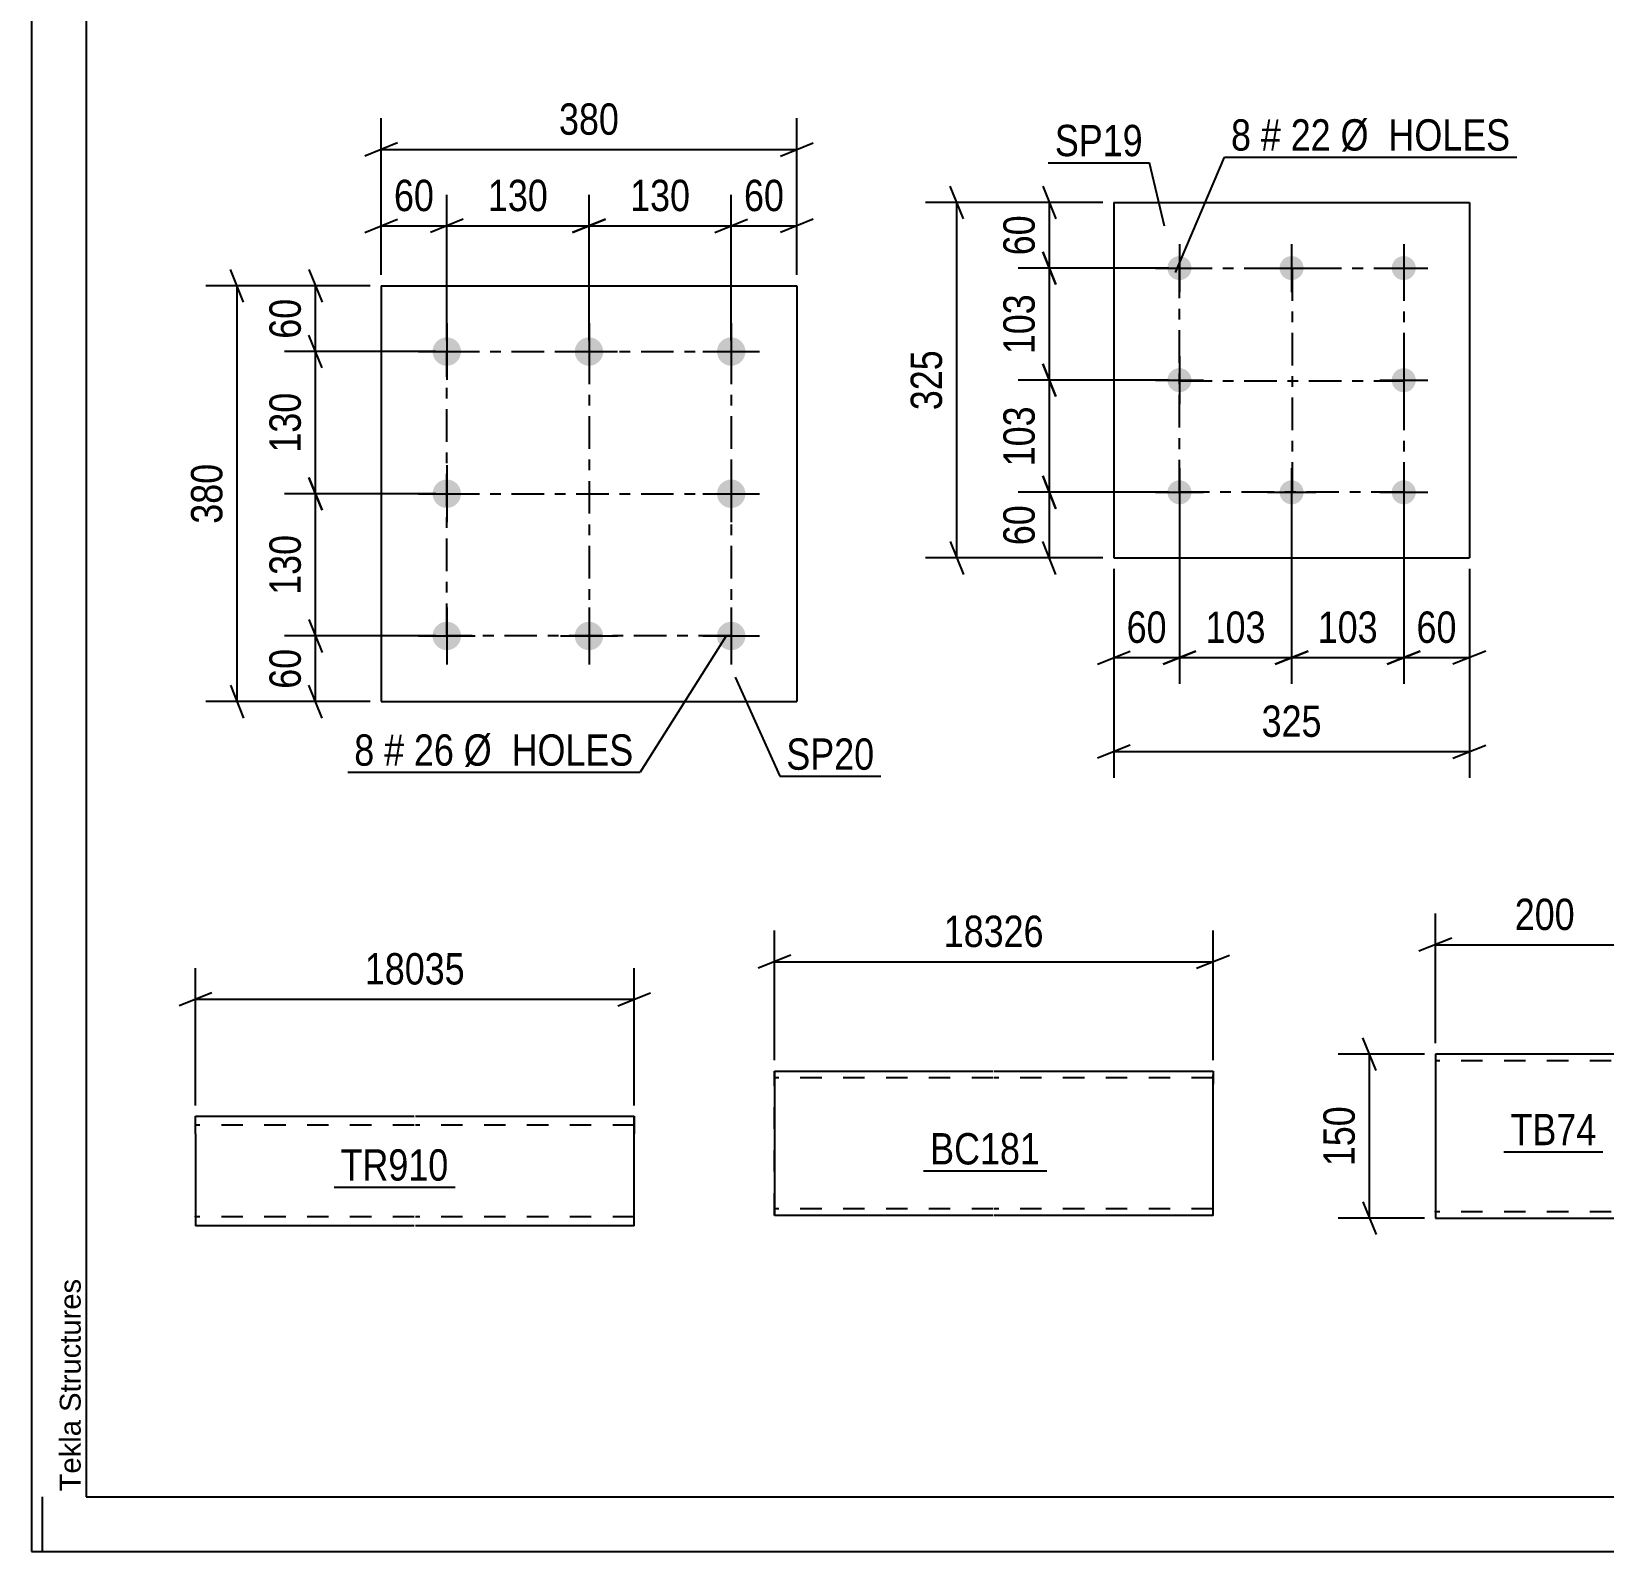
# Model space of a CAD drawing. Header units: millimetres. Extents: x 0 to 841, y 0 to 594.
# Drawn here: x 0 to 143.7, y 0 to 139 of the extents above; entities that cross this region are included whole.
import ezdxf

# ---------------------------------------------------------------- set-up
doc = ezdxf.new("R2010")
doc.units = ezdxf.units.MM
doc.linetypes.add('DXK_LINE_DOT2', pattern=[3.9198, 1.9599, -1.9599])
doc.linetypes.add('DXK_LINE_DOT3', pattern=[5.9187, 2.979, -0.9799, 0.9799, -0.9799])
doc.styles.add('Arial', font='ARIAL.TTF', dxfattribs={"height": 0.2})
doc.styles.add('Arial Narrow', font='ARIALN.TTF', dxfattribs={"height": 0.2})

# ---------------------------------------------------------------- blocks, each defined once
blk = doc.blocks.new('Unknown-814553119-1135')
at = {"color": 5, "linetype": 'Continuous'}
for p, q in [((0, 594), (0, 0)), ((5, 589), (5, 5)), ((1, 0), (1, 5)), ((5, 5), (836, 5)), ((0, 0), (841, 0))]:
    blk.add_line(p, q, dxfattribs=at)
at = {"color": 174, "linetype": 'Continuous', "style": 'Arial'}
blk.add_text('Tekla Structures', height=1.9102, rotation=90, dxfattribs=at).set_placement((4.5, 5.5))
blk = doc.blocks.new('Bolt-814553119-6357 - 6323')
at = {"linetype": 'Continuous'}
for points in [[(104.95, 118.43, -1), (104.95, 116.23, -1)], [(115.2, 118.43, -1), (115.2, 116.23, -1)], [(125.45, 118.43, -1), (125.45, 116.23, -1)], [(104.95, 108.18, -1), (104.95, 105.98, -1)], [(125.45, 108.18, -1), (125.45, 105.98, -1)], [(104.95, 97.93, -1), (104.95, 95.73, -1)], [(115.2, 97.93, -1), (115.2, 95.73, -1)], [(125.45, 97.93, -1), (125.45, 95.73, -1)]]:
    blk.add_hatch(color=1, dxfattribs=at).paths.add_polyline_path(points)
at = {"color": 1, "linetype": 'Continuous'}
for p, q in [((104.95, 119.53), (104.95, 115.13)), ((115.2, 119.53), (115.2, 115.13)), ((125.45, 119.53), (125.45, 115.13)), ((102.75, 117.33), (107.15, 117.33)), ((113, 117.33), (117.4, 117.33)), ((123.25, 117.33), (127.65, 117.33)), ((104.95, 109.28), (104.95, 104.88)), ((125.45, 109.28), (125.45, 104.88)), ((102.75, 107.08), (107.15, 107.08)), ((123.25, 107.08), (127.65, 107.08)), ((104.95, 99.03), (104.95, 94.63)), ((115.2, 99.03), (115.2, 94.63)), ((125.45, 99.03), (125.45, 94.63)), ((102.75, 96.83), (107.15, 96.83)), ((113, 96.83), (117.4, 96.83)), ((123.25, 96.83), (127.65, 96.83))]:
    blk.add_line(p, q, dxfattribs=at)
blk = doc.blocks.new('Part-814553119-6362 - 6323')
at = {"color": 2, "linetype": 'Continuous'}
for p, q in [((98.95, 123.33), (98.95, 90.83)), ((98.95, 123.33), (131.45, 123.33)), ((131.45, 123.33), (131.45, 90.83)), ((98.95, 90.83), (131.45, 90.83))]:
    blk.add_line(p, q, dxfattribs=at)
blk = doc.blocks.new('Part-814553119-6500 - 6496')
at = {"color": 2, "linetype": 'Continuous'}
for p, q in [((128.34, 45.47), (128.34, 30.56)), ((148.34, 45.47), (128.34, 45.47)), ((148.34, 31.67), (148.34, 45.47)), ((148.34, 30.47), (148.34, 31.67)), ((128.34, 30.56), (128.34, 30.47)), ((128.34, 30.47), (148.34, 30.47))]:
    blk.add_line(p, q, dxfattribs=at)
at = {"color": 7, "linetype": 'DXK_LINE_DOT2'}
for p, q in [((148.34, 44.87), (128.34, 44.87)), ((148.34, 44.87), (148.34, 44.83)), ((148.34, 44.83), (148.34, 44.87)), ((148.34, 44.73), (148.34, 44.83)), ((148.34, 44.83), (148.34, 44.73)), ((128.34, 31.07), (128.34, 31.12)), ((148.34, 31.07), (128.34, 31.07)), ((148.34, 31.12), (148.34, 31.44)), ((148.34, 31.07), (148.34, 31.12))]:
    blk.add_line(p, q, dxfattribs=at)
blk = doc.blocks.new('Part-814553119-6535 - 6529')
at = {"color": 2, "linetype": 'Continuous'}
for p, q in [((31.97, 115.7), (31.97, 77.7)), ((31.97, 115.7), (69.97, 115.7)), ((69.97, 115.7), (69.97, 77.7)), ((31.97, 77.7), (69.97, 77.7))]:
    blk.add_line(p, q, dxfattribs=at)
blk = doc.blocks.new('Bolt-814553119-6568 - 6529')
at = {"linetype": 'Continuous'}
for points in [[(37.97, 111, -1), (37.97, 108.4, -1)], [(50.97, 111, -1), (50.97, 108.4, -1)], [(63.97, 111, -1), (63.97, 108.4, -1)], [(37.97, 98, -1), (37.97, 95.4, -1)], [(63.97, 98, -1), (63.97, 95.4, -1)], [(37.97, 85, -1), (37.97, 82.4, -1)], [(50.97, 85, -1), (50.97, 82.4, -1)], [(63.97, 85, -1), (63.97, 82.4, -1)]]:
    blk.add_hatch(color=1, dxfattribs=at).paths.add_polyline_path(points)
at = {"color": 1, "linetype": 'Continuous'}
for p, q in [((37.97, 112.3), (37.97, 107.1)), ((50.97, 112.3), (50.97, 107.1)), ((63.97, 112.3), (63.97, 107.1)), ((35.37, 109.7), (40.57, 109.7)), ((48.37, 109.7), (53.57, 109.7)), ((61.37, 109.7), (66.57, 109.7)), ((37.97, 99.3), (37.97, 94.1)), ((63.97, 99.3), (63.97, 94.1)), ((35.37, 96.7), (40.57, 96.7)), ((61.37, 96.7), (66.57, 96.7)), ((37.97, 86.3), (37.97, 81.1)), ((50.97, 86.3), (50.97, 81.1)), ((63.97, 86.3), (63.97, 81.1)), ((35.37, 83.7), (40.57, 83.7)), ((48.37, 83.7), (53.57, 83.7)), ((61.37, 83.7), (66.57, 83.7))]:
    blk.add_line(p, q, dxfattribs=at)
blk = doc.blocks.new('Part-814553119-6792 - 6788')
at = {"color": 2, "linetype": 'Continuous'}
for p, q in [((67.92, 43.92), (67.92, 42.72)), ((67.92, 43.92), (87.92, 43.92)), ((88.02, 43.92), (108.02, 43.92)), ((108.02, 43.92), (108.02, 43.83)), ((108.02, 43.83), (108.02, 43.18)), ((108.02, 43.18), (108.02, 42.72)), ((67.92, 42.72), (67.92, 30.81)), ((108.02, 30.72), (108.02, 42.72)), ((67.92, 30.72), (67.92, 30.81)), ((87.92, 30.72), (67.92, 30.72)), ((108.02, 30.72), (88.02, 30.72))]:
    blk.add_line(p, q, dxfattribs=at)
at = {"color": 7, "linetype": 'DXK_LINE_DOT2'}
for p, q in [((67.92, 30.81), (67.92, 43.92)), ((87.92, 43.32), (67.92, 43.32)), ((67.92, 42.95), (67.92, 43.15)), ((108.02, 43.32), (88.02, 43.32)), ((108.02, 30.81), (108.02, 43.57)), ((108.02, 43.18), (108.02, 43.32)), ((67.92, 31.32), (67.92, 31.5)), ((67.92, 31.37), (67.92, 31.46)), ((67.92, 31.37), (67.92, 31.32)), ((87.92, 31.32), (67.92, 31.32)), ((108.02, 31.32), (88.02, 31.32)), ((108.02, 31.32), (108.02, 31.37))]:
    blk.add_line(p, q, dxfattribs=at)
blk = doc.blocks.new('Part-814553119-2175 - 2171')
at = {"color": 2, "linetype": 'Continuous'}
for p, q in [((15, 38.19), (15, 39.79)), ((15, 39.79), (35, 39.79)), ((35.1, 39.79), (55.1, 39.79)), ((55.1, 39.79), (55.1, 38.19)), ((15, 38.19), (15, 29.79)), ((55.1, 29.79), (55.1, 38.19)), ((35, 29.79), (15, 29.79)), ((55.1, 29.79), (35.1, 29.79))]:
    blk.add_line(p, q, dxfattribs=at)
at = {"color": 7, "linetype": 'DXK_LINE_DOT2'}
for p, q in [((35, 38.99), (15, 38.99)), ((55.1, 38.99), (35.1, 38.99)), ((55.1, 38.19), (55.1, 39.67)), ((15, 30.59), (15, 30.65)), ((35, 30.59), (15, 30.59)), ((55.1, 30.59), (35.1, 30.59)), ((55.1, 30.59), (55.1, 30.65))]:
    blk.add_line(p, q, dxfattribs=at)
blk = doc.blocks.new('Rectangle-814553119-6449 - 6323')
at = {"color": 1, "linetype": 'DXK_LINE_DOT3'}
blk.add_lwpolyline([(104.95, 117.33), (125.45, 117.33), (125.45, 96.83), (104.95, 96.83), (104.95, 117.33)], close=True, dxfattribs=at)
blk = doc.blocks.new('Rectangle-814553119-6655 - 6529')
at = {"color": 1, "linetype": 'DXK_LINE_DOT3'}
blk.add_lwpolyline([(37.97, 109.7), (63.97, 109.7), (63.97, 83.7), (37.97, 83.7), (37.97, 109.7)], close=True, dxfattribs=at)
blk = doc.blocks.new('Line-814553119-6435 - 6323')
at = {"color": 1, "linetype": 'DXK_LINE_DOT3'}
blk.add_line((115.25, 117.33), (115.25, 96.83), dxfattribs=at)
blk = doc.blocks.new('Line-814553119-6641 - 6529')
at = {"color": 1, "linetype": 'DXK_LINE_DOT3'}
blk.add_line((50.97, 109.7), (50.97, 83.7), dxfattribs=at)
blk = doc.blocks.new('Line-814553119-6442 - 6323')
at = {"color": 1, "linetype": 'DXK_LINE_DOT3'}
blk.add_line((104.95, 107.03), (125.45, 107.03), dxfattribs=at)
blk = doc.blocks.new('Line-814553119-6648 - 6529')
at = {"color": 1, "linetype": 'DXK_LINE_DOT3'}
blk.add_line((37.97, 96.7), (63.97, 96.7), dxfattribs=at)
blk = doc.blocks.new('StraightDimension-814553119-6385 - 6323')
at = {"color": 7, "linetype": 'Continuous'}
for p, q in [((125.45, 95.83), (125.45, 79.32)), ((131.45, 89.83), (131.45, 79.32)), ((123.95, 81.12), (126.95, 82.32)), ((132.95, 82.32), (129.95, 81.12)), ((125.45, 81.72), (131.45, 81.72))]:
    blk.add_line(p, q, dxfattribs=at)
at = {"color": 0}
blk.add_wipeout([(130.88, 82.47), (130.88, 86.67), (126.02, 86.67), (126.02, 82.47)], dxfattribs=at)
at = {"color": 3, "style": 'Arial Narrow'}
blk.add_text('60', height=2.863, dxfattribs=at).set_placement((126.62, 83.07))
blk = doc.blocks.new('StraightDimension-814553119-9954 - 6323')
at = {"color": 7, "linetype": 'Continuous'}
for p, q in [((115.2, 95.83), (115.2, 79.32)), ((125.45, 95.83), (125.45, 79.32)), ((113.7, 81.12), (116.7, 82.32)), ((126.95, 82.32), (123.95, 81.12)), ((115.2, 81.72), (125.45, 81.72))]:
    blk.add_line(p, q, dxfattribs=at)
at = {"color": 0}
blk.add_wipeout([(123.67, 82.47), (123.67, 86.67), (116.99, 86.67), (116.99, 82.47)], dxfattribs=at)
at = {"color": 3, "style": 'Arial Narrow'}
blk.add_text('103', height=2.863, dxfattribs=at).set_placement((117.59, 83.07))
blk = doc.blocks.new('StraightDimension-814553119-6364 - 6323')
at = {"color": 7, "linetype": 'Continuous'}
for p, q in [((85.19, 121.83), (83.99, 124.83)), ((97.95, 123.33), (81.74, 123.33)), ((84.59, 90.83), (84.59, 123.33)), ((83.99, 92.33), (85.19, 89.33)), ((97.95, 90.83), (81.74, 90.83))]:
    blk.add_line(p, q, dxfattribs=at)
at = {"color": 0}
blk.add_wipeout([(83.84, 110.42), (79.64, 110.42), (79.64, 103.74), (83.84, 103.74)], dxfattribs=at)
at = {"color": 3, "style": 'Arial Narrow'}
blk.add_text('325', height=2.863, rotation=90.0002, dxfattribs=at).set_placement((83.24, 104.34))
blk = doc.blocks.new('StraightDimension-814553119-6375 - 6323')
at = {"color": 7, "linetype": 'Continuous'}
for p, q in [((104.95, 95.83), (104.95, 79.32)), ((98.95, 89.83), (98.95, 79.32)), ((97.45, 81.12), (100.45, 82.32)), ((106.45, 82.32), (103.45, 81.12)), ((98.95, 81.72), (104.95, 81.72))]:
    blk.add_line(p, q, dxfattribs=at)
at = {"color": 0}
blk.add_wipeout([(104.38, 82.47), (104.38, 86.67), (99.52, 86.67), (99.52, 82.47)], dxfattribs=at)
at = {"color": 3, "style": 'Arial Narrow'}
blk.add_text('60', height=2.863, dxfattribs=at).set_placement((100.12, 83.07))
blk = doc.blocks.new('StraightDimension-814553119-6400 - 6323')
at = {"color": 7, "linetype": 'Continuous'}
for p, q in [((98.95, 89.83), (98.95, 70.73)), ((131.45, 89.83), (131.45, 70.73)), ((100.45, 73.73), (97.45, 72.53)), ((129.95, 72.53), (132.95, 73.73)), ((98.95, 73.13), (131.45, 73.13))]:
    blk.add_line(p, q, dxfattribs=at)
at = {"color": 0}
blk.add_wipeout([(118.54, 73.88), (118.54, 78.08), (111.86, 78.08), (111.86, 73.88)], dxfattribs=at)
at = {"color": 3, "style": 'Arial Narrow'}
blk.add_text('325', height=2.863, dxfattribs=at).set_placement((112.46, 74.48))
blk = doc.blocks.new('StraightDimension-814553119-6411 - 6323')
at = {"color": 7, "linetype": 'Continuous'}
for p, q in [((92.46, 98.33), (93.66, 95.33)), ((103.95, 96.83), (90.21, 96.83)), ((93.06, 90.83), (93.06, 96.83)), ((93.66, 89.33), (92.46, 92.33)), ((97.95, 90.83), (90.21, 90.83))]:
    blk.add_line(p, q, dxfattribs=at)
at = {"color": 0}
blk.add_wipeout([(92.31, 96.26), (88.11, 96.26), (88.11, 91.4), (92.31, 91.4)], dxfattribs=at)
at = {"color": 3, "style": 'Arial Narrow'}
blk.add_text('60', height=2.863, rotation=90.0002, dxfattribs=at).set_placement((91.71, 92))
blk = doc.blocks.new('StraightDimension-814553119-6421 - 6323')
at = {"color": 7, "linetype": 'Continuous'}
for p, q in [((92.46, 124.83), (93.66, 121.83)), ((97.95, 123.33), (90.21, 123.33)), ((93.06, 117.33), (93.06, 123.33)), ((93.66, 115.83), (92.46, 118.83)), ((103.95, 117.33), (90.21, 117.33))]:
    blk.add_line(p, q, dxfattribs=at)
at = {"color": 0}
blk.add_wipeout([(92.31, 122.76), (88.11, 122.76), (88.11, 117.9), (92.31, 117.9)], dxfattribs=at)
at = {"color": 3, "style": 'Arial Narrow'}
blk.add_text('60', height=2.863, rotation=90.0002, dxfattribs=at).set_placement((91.71, 118.5))
blk = doc.blocks.new('StraightDimension-814553119-9952 - 6323')
at = {"color": 7, "linetype": 'Continuous'}
for p, q in [((104.95, 95.83), (104.95, 79.32)), ((115.2, 95.83), (115.2, 79.32)), ((103.45, 81.12), (106.45, 82.32)), ((116.7, 82.32), (113.7, 81.12)), ((104.95, 81.72), (115.2, 81.72))]:
    blk.add_line(p, q, dxfattribs=at)
at = {"color": 0}
blk.add_wipeout([(113.42, 82.47), (113.42, 86.67), (106.74, 86.67), (106.74, 82.47)], dxfattribs=at)
at = {"color": 3, "style": 'Arial Narrow'}
blk.add_text('103', height=2.863, dxfattribs=at).set_placement((107.34, 83.07))
blk = doc.blocks.new('StraightDimension-814553119-9974 - 6323')
at = {"color": 7, "linetype": 'Continuous'}
for p, q in [((92.46, 108.58), (93.66, 105.58)), ((103.95, 107.08), (90.21, 107.08)), ((93.06, 96.83), (93.06, 107.08)), ((93.66, 95.33), (92.46, 98.33)), ((103.95, 96.83), (90.21, 96.83))]:
    blk.add_line(p, q, dxfattribs=at)
at = {"color": 0}
blk.add_wipeout([(92.31, 105.3), (88.11, 105.3), (88.11, 98.61), (92.31, 98.61)], dxfattribs=at)
at = {"color": 3, "style": 'Arial Narrow'}
blk.add_text('103', height=2.863, rotation=90.0002, dxfattribs=at).set_placement((91.71, 99.21))
blk = doc.blocks.new('StraightDimension-814553119-9976 - 6323')
at = {"color": 7, "linetype": 'Continuous'}
for p, q in [((92.46, 118.83), (93.66, 115.83)), ((103.95, 117.33), (90.21, 117.33)), ((93.06, 107.08), (93.06, 117.33)), ((93.66, 105.58), (92.46, 108.58)), ((103.95, 107.08), (90.21, 107.08))]:
    blk.add_line(p, q, dxfattribs=at)
at = {"color": 0}
blk.add_wipeout([(92.31, 115.55), (88.11, 115.55), (88.11, 108.86), (92.31, 108.86)], dxfattribs=at)
at = {"color": 3, "style": 'Arial Narrow'}
blk.add_text('103', height=2.863, rotation=90.0002, dxfattribs=at).set_placement((91.71, 109.46))
blk = doc.blocks.new('StraightDimension-814553119-6503 - 6496')
at = {"color": 7, "linetype": 'Continuous'}
for p, q in [((128.34, 46.47), (128.34, 58.32)), ((148.34, 46.47), (148.34, 58.32)), ((129.84, 56.07), (126.84, 54.87)), ((146.84, 54.87), (149.84, 56.07)), ((128.34, 55.47), (148.34, 55.47))]:
    blk.add_line(p, q, dxfattribs=at)
at = {"color": 0}
blk.add_wipeout([(141.68, 56.22), (141.68, 60.42), (135, 60.42), (135, 56.22)], dxfattribs=at)
at = {"color": 3, "style": 'Arial Narrow'}
blk.add_text('200', height=2.863, dxfattribs=at).set_placement((135.6, 56.82))
blk = doc.blocks.new('StraightDimension-814553119-6514 - 6496')
at = {"color": 7, "linetype": 'Continuous'}
for p, q in [((122.92, 43.97), (121.72, 46.97)), ((127.34, 45.47), (119.47, 45.47)), ((122.32, 30.47), (122.32, 45.47)), ((121.72, 31.97), (122.92, 28.97)), ((127.34, 30.47), (119.47, 30.47))]:
    blk.add_line(p, q, dxfattribs=at)
at = {"color": 0}
blk.add_wipeout([(121.57, 41.31), (117.37, 41.31), (117.37, 34.63), (121.57, 34.63)], dxfattribs=at)
at = {"color": 3, "style": 'Arial Narrow'}
blk.add_text('150', height=2.863, rotation=90.0002, dxfattribs=at).set_placement((120.97, 35.23))
blk = doc.blocks.new('StraightDimension-814553119-9924 - 6529')
at = {"color": 7, "linetype": 'Continuous'}
for p, q in [((37.97, 110.7), (37.97, 124.04)), ((50.97, 110.7), (50.97, 124.04)), ((39.47, 121.79), (36.47, 120.59)), ((37.97, 121.19), (50.97, 121.19)), ((49.47, 120.59), (52.47, 121.79))]:
    blk.add_line(p, q, dxfattribs=at)
at = {"color": 0}
blk.add_wipeout([(47.81, 121.94), (47.81, 126.14), (41.13, 126.14), (41.13, 121.94)], dxfattribs=at)
at = {"color": 3, "style": 'Arial Narrow'}
blk.add_text('130', height=2.863, dxfattribs=at).set_placement((41.73, 122.54))
blk = doc.blocks.new('StraightDimension-814553119-6595 - 6529')
at = {"color": 7, "linetype": 'Continuous'}
for p, q in [((19.4, 114.2), (18.2, 117.2)), ((30.97, 115.7), (15.95, 115.7)), ((18.8, 77.7), (18.8, 115.7)), ((18.2, 79.2), (19.4, 76.2)), ((30.97, 77.7), (15.95, 77.7))]:
    blk.add_line(p, q, dxfattribs=at)
at = {"color": 0}
blk.add_wipeout([(18.05, 100.04), (13.85, 100.04), (13.85, 93.36), (18.05, 93.36)], dxfattribs=at)
at = {"color": 3, "style": 'Arial Narrow'}
blk.add_text('380', height=2.863, rotation=90.0002, dxfattribs=at).set_placement((17.45, 93.96))
blk = doc.blocks.new('StraightDimension-814553119-9926 - 6529')
at = {"color": 7, "linetype": 'Continuous'}
for p, q in [((50.97, 110.7), (50.97, 124.04)), ((63.97, 110.7), (63.97, 124.04)), ((52.47, 121.79), (49.47, 120.59)), ((50.97, 121.19), (63.97, 121.19)), ((62.47, 120.59), (65.47, 121.79))]:
    blk.add_line(p, q, dxfattribs=at)
at = {"color": 0}
blk.add_wipeout([(60.81, 121.94), (60.81, 126.14), (54.13, 126.14), (54.13, 121.94)], dxfattribs=at)
at = {"color": 3, "style": 'Arial Narrow'}
blk.add_text('130', height=2.863, dxfattribs=at).set_placement((54.73, 122.54))
blk = doc.blocks.new('StraightDimension-814553119-6570 - 6529')
at = {"color": 7, "linetype": 'Continuous'}
for p, q in [((25.37, 117.2), (26.57, 114.2)), ((30.97, 115.7), (23.12, 115.7)), ((25.97, 109.7), (25.97, 115.7)), ((26.57, 108.2), (25.37, 111.2)), ((36.97, 109.7), (23.12, 109.7))]:
    blk.add_line(p, q, dxfattribs=at)
at = {"color": 0}
blk.add_wipeout([(25.22, 115.13), (21.02, 115.13), (21.02, 110.27), (25.22, 110.27)], dxfattribs=at)
at = {"color": 3, "style": 'Arial Narrow'}
blk.add_text('60', height=2.863, rotation=90.0002, dxfattribs=at).set_placement((24.62, 110.87))
blk = doc.blocks.new('StraightDimension-814553119-6580 - 6529')
at = {"color": 7, "linetype": 'Continuous'}
for p, q in [((25.37, 85.2), (26.57, 82.2)), ((36.97, 83.7), (23.12, 83.7)), ((25.97, 77.7), (25.97, 83.7)), ((26.57, 76.2), (25.37, 79.2)), ((30.97, 77.7), (23.12, 77.7))]:
    blk.add_line(p, q, dxfattribs=at)
at = {"color": 0}
blk.add_wipeout([(25.22, 83.13), (21.02, 83.13), (21.02, 78.27), (25.22, 78.27)], dxfattribs=at)
at = {"color": 3, "style": 'Arial Narrow'}
blk.add_text('60', height=2.863, rotation=90.0002, dxfattribs=at).set_placement((24.62, 78.87))
blk = doc.blocks.new('StraightDimension-814553119-6606 - 6529')
at = {"color": 7, "linetype": 'Continuous'}
for p, q in [((63.97, 110.7), (63.97, 124.04)), ((69.97, 116.7), (69.97, 124.04)), ((62.47, 120.59), (65.47, 121.79)), ((63.97, 121.19), (69.97, 121.19)), ((71.47, 121.79), (68.47, 120.59))]:
    blk.add_line(p, q, dxfattribs=at)
at = {"color": 0}
blk.add_wipeout([(69.4, 121.94), (69.4, 126.14), (64.54, 126.14), (64.54, 121.94)], dxfattribs=at)
at = {"color": 3, "style": 'Arial Narrow'}
blk.add_text('60', height=2.863, dxfattribs=at).set_placement((65.14, 122.54))
blk = doc.blocks.new('StraightDimension-814553119-6616 - 6529')
at = {"color": 7, "linetype": 'Continuous'}
for p, q in [((31.97, 116.7), (31.97, 124.04)), ((37.97, 110.7), (37.97, 124.04)), ((30.47, 120.59), (33.47, 121.79)), ((31.97, 121.19), (37.97, 121.19)), ((39.47, 121.79), (36.47, 120.59))]:
    blk.add_line(p, q, dxfattribs=at)
at = {"color": 0}
blk.add_wipeout([(37.4, 121.94), (37.4, 126.14), (32.54, 126.14), (32.54, 121.94)], dxfattribs=at)
at = {"color": 3, "style": 'Arial Narrow'}
blk.add_text('60', height=2.863, dxfattribs=at).set_placement((33.14, 122.54))
blk = doc.blocks.new('StraightDimension-814553119-6631 - 6529')
at = {"color": 7, "linetype": 'Continuous'}
for p, q in [((31.97, 116.7), (31.97, 131.02)), ((69.97, 116.7), (69.97, 131.02)), ((33.47, 128.77), (30.47, 127.57)), ((31.97, 128.17), (69.97, 128.17)), ((68.47, 127.57), (71.47, 128.77))]:
    blk.add_line(p, q, dxfattribs=at)
at = {"color": 0}
blk.add_wipeout([(54.31, 128.92), (54.31, 133.12), (47.63, 133.12), (47.63, 128.92)], dxfattribs=at)
at = {"color": 3, "style": 'Arial Narrow'}
blk.add_text('380', height=2.863, dxfattribs=at).set_placement((48.23, 129.52))
blk = doc.blocks.new('StraightDimension-814553119-9902 - 6529')
at = {"color": 7, "linetype": 'Continuous'}
for p, q in [((26.57, 95.2), (25.37, 98.2)), ((36.97, 96.7), (23.12, 96.7)), ((25.97, 83.7), (25.97, 96.7)), ((25.37, 85.2), (26.57, 82.2)), ((36.97, 83.7), (23.12, 83.7))]:
    blk.add_line(p, q, dxfattribs=at)
at = {"color": 0}
blk.add_wipeout([(25.22, 93.54), (21.02, 93.54), (21.02, 86.86), (25.22, 86.86)], dxfattribs=at)
at = {"color": 3, "style": 'Arial Narrow'}
blk.add_text('130', height=2.863, rotation=90.0002, dxfattribs=at).set_placement((24.62, 87.46))
blk = doc.blocks.new('StraightDimension-814553119-9904 - 6529')
at = {"color": 7, "linetype": 'Continuous'}
for p, q in [((26.57, 108.2), (25.37, 111.2)), ((36.97, 109.7), (23.12, 109.7)), ((25.97, 96.7), (25.97, 109.7)), ((25.37, 98.2), (26.57, 95.2)), ((36.97, 96.7), (23.12, 96.7))]:
    blk.add_line(p, q, dxfattribs=at)
at = {"color": 0}
blk.add_wipeout([(25.22, 106.54), (21.02, 106.54), (21.02, 99.86), (25.22, 99.86)], dxfattribs=at)
at = {"color": 3, "style": 'Arial Narrow'}
blk.add_text('130', height=2.863, rotation=90.0002, dxfattribs=at).set_placement((24.62, 100.46))
blk = doc.blocks.new('StraightDimension-814553119-6797 - 6788')
at = {"color": 7, "linetype": 'Continuous'}
for p, q in [((67.92, 44.92), (67.92, 56.77)), ((108.02, 44.92), (108.02, 56.77)), ((69.42, 54.52), (66.42, 53.32)), ((67.92, 53.92), (108.02, 53.92)), ((106.52, 53.32), (109.52, 54.52))]:
    blk.add_line(p, q, dxfattribs=at)
at = {"color": 0}
blk.add_wipeout([(93.14, 54.67), (93.14, 58.87), (82.8, 58.87), (82.8, 54.67)], dxfattribs=at)
at = {"color": 3, "style": 'Arial Narrow'}
blk.add_text('18326', height=2.863, dxfattribs=at).set_placement((83.4, 55.27))
blk = doc.blocks.new('StraightDimension-814553119-2254 - 2171')
at = {"color": 7, "linetype": 'Continuous'}
for p, q in [((15, 40.79), (15, 53.34)), ((55.1, 40.79), (55.1, 53.34)), ((16.5, 51.09), (13.5, 49.89)), ((15, 50.49), (55.1, 50.49)), ((53.6, 49.89), (56.6, 51.09))]:
    blk.add_line(p, q, dxfattribs=at)
at = {"color": 0}
blk.add_wipeout([(40.22, 51.24), (40.22, 55.44), (29.88, 55.44), (29.88, 51.24)], dxfattribs=at)
at = {"color": 3, "style": 'Arial Narrow'}
blk.add_text('18035', height=2.863, dxfattribs=at).set_placement((30.48, 51.84))
blk = doc.blocks.new('Mark-814553119-6353 - 6323')
at = {"color": 0}
for points in [[(111.49, 128.07), (111.49, 131.07), (109.66, 131.07), (109.66, 128.07)], [(114.22, 128.07), (114.22, 131.07), (112.39, 131.07), (112.39, 128.07)], [(118.78, 128.07), (118.78, 131.07), (115.12, 131.07), (115.12, 128.07)], [(135.2, 128.07), (135.2, 131.07), (119.68, 131.07), (119.68, 128.07)]]:
    blk.add_wipeout(points, dxfattribs=at)
for points in [[(111.49, 128.07), (111.49, 131.07), (109.66, 131.07), (109.66, 128.07)], [(114.22, 128.07), (114.22, 131.07), (112.39, 131.07), (112.39, 128.07)], [(118.78, 128.07), (118.78, 131.07), (115.12, 131.07), (115.12, 128.07)], [(135.2, 128.07), (135.2, 131.07), (119.68, 131.07), (119.68, 128.07)]]:
    blk.add_wipeout(points, dxfattribs=at)
at = {"color": 7, "linetype": 'Continuous'}
for p, q in [((104.6, 116.92), (109.06, 127.47)), ((109.06, 127.47), (135.8, 127.47))]:
    blk.add_line(p, q, dxfattribs=at)
at = {"color": 3, "style": 'Arial Narrow'}
for s, height, p in [('8', 2.86, (109.66, 128.07)), ('#', 2.86, (112.39, 128.07)), ('22', 2.863, (115.12, 128.07)), ('Ø  HOLES', 2.863, (119.68, 128.07))]:
    blk.add_text(s, height=height, dxfattribs=at).set_placement(p)
blk = doc.blocks.new('Mark-814553119-6358 - 6323')
at = {"color": 0}
blk.add_wipeout([(101.6, 127.56), (101.6, 130.56), (93.56, 130.56), (93.56, 127.56)], dxfattribs=at)
blk.add_wipeout([(101.6, 127.56), (101.6, 130.56), (93.56, 130.56), (93.56, 127.56)], dxfattribs=at)
at = {"color": 30, "linetype": 'Continuous'}
for p in [(92.96, 126.96), (103.59, 121.15)]:
    blk.add_line(p, (102.2, 126.96), dxfattribs=at)
at = {"color": 3, "style": 'Arial Narrow'}
blk.add_text('SP19', height=2.863, dxfattribs=at).set_placement((93.56, 127.56))
blk = doc.blocks.new('Mark-814553119-6498 - 6496')
at = {"color": 0}
blk.add_wipeout([(143.06, 37.15), (143.06, 40.15), (135.21, 40.15), (135.21, 37.15)], dxfattribs=at)
blk.add_wipeout([(143.06, 37.15), (143.06, 40.15), (135.21, 40.15), (135.21, 37.15)], dxfattribs=at)
at = {"color": 30, "linetype": 'Continuous'}
blk.add_line((134.61, 36.55), (143.66, 36.55), dxfattribs=at)
at = {"color": 3, "style": 'Arial Narrow'}
blk.add_text('TB74', height=2.863, dxfattribs=at).set_placement((135.21, 37.15))
blk = doc.blocks.new('Mark-814553119-6531 - 6529')
at = {"color": 0}
blk.add_wipeout([(77.04, 71.47), (77.04, 74.47), (69.01, 74.47), (69.01, 71.47)], dxfattribs=at)
blk.add_wipeout([(77.04, 71.47), (77.04, 74.47), (69.01, 74.47), (69.01, 71.47)], dxfattribs=at)
at = {"color": 30, "linetype": 'Continuous'}
for p, q in [((64.34, 79.94), (68.41, 70.87)), ((68.41, 70.87), (77.64, 70.87))]:
    blk.add_line(p, q, dxfattribs=at)
at = {"color": 3, "style": 'Arial Narrow'}
blk.add_text('SP20', height=2.863, dxfattribs=at).set_placement((69.01, 71.47))
blk = doc.blocks.new('Mark-814553119-6564 - 6529')
at = {"color": 0}
for points in [[(31.34, 71.84), (31.34, 74.84), (29.51, 74.84), (29.51, 71.84)], [(34.07, 71.84), (34.07, 74.84), (32.24, 74.84), (32.24, 71.84)], [(38.62, 71.84), (38.62, 74.84), (34.97, 74.84), (34.97, 71.84)], [(55.05, 71.84), (55.05, 74.84), (39.52, 74.84), (39.52, 71.84)]]:
    blk.add_wipeout(points, dxfattribs=at)
for points in [[(31.34, 71.84), (31.34, 74.84), (29.51, 74.84), (29.51, 71.84)], [(34.07, 71.84), (34.07, 74.84), (32.24, 74.84), (32.24, 71.84)], [(38.62, 71.84), (38.62, 74.84), (34.97, 74.84), (34.97, 71.84)], [(55.05, 71.84), (55.05, 74.84), (39.52, 74.84), (39.52, 71.84)]]:
    blk.add_wipeout(points, dxfattribs=at)
at = {"color": 7, "linetype": 'Continuous'}
for p in [(63.47, 83.66), (28.91, 71.24)]:
    blk.add_line(p, (55.65, 71.24), dxfattribs=at)
at = {"color": 3, "style": 'Arial Narrow'}
for s, height, p in [('8', 2.86, (29.51, 71.84)), ('26', 2.863, (34.97, 71.84)), ('Ø  HOLES', 2.863, (39.52, 71.84)), ('#', 2.86, (32.24, 71.84))]:
    blk.add_text(s, height=height, dxfattribs=at).set_placement(p)
blk = doc.blocks.new('Mark-814553119-6790 - 6788')
at = {"color": 0}
blk.add_wipeout([(92.21, 35.39), (92.21, 38.39), (82.16, 38.39), (82.16, 35.39)], dxfattribs=at)
blk.add_wipeout([(92.21, 35.39), (92.21, 38.39), (82.16, 38.39), (82.16, 35.39)], dxfattribs=at)
at = {"color": 30, "linetype": 'Continuous'}
blk.add_line((81.56, 34.79), (92.81, 34.79), dxfattribs=at)
at = {"color": 3, "style": 'Arial Narrow'}
blk.add_text('BC181', height=2.863, dxfattribs=at).set_placement((82.16, 35.39))
blk = doc.blocks.new('Mark-814553119-2173 - 2171')
at = {"color": 0}
blk.add_wipeout([(38.12, 33.91), (38.12, 36.91), (28.26, 36.91), (28.26, 33.91)], dxfattribs=at)
blk.add_wipeout([(38.12, 33.91), (38.12, 36.91), (28.26, 36.91), (28.26, 33.91)], dxfattribs=at)
at = {"color": 30, "linetype": 'Continuous'}
blk.add_line((27.66, 33.31), (38.72, 33.31), dxfattribs=at)
at = {"color": 3, "style": 'Arial Narrow'}
blk.add_text('TR910', height=2.863, dxfattribs=at).set_placement((28.26, 33.91))

msp = doc.modelspace()

# ---------------------------------------------------------------- block references
for name in ['Unknown-814553119-1135', 'Part-814553119-6362 - 6323', 'Bolt-814553119-6357 - 6323', 'Rectangle-814553119-6449 - 6323', 'Line-814553119-6435 - 6323', 'Part-814553119-6535 - 6529', 'Bolt-814553119-6568 - 6529', 'Rectangle-814553119-6655 - 6529', 'Line-814553119-6641 - 6529', 'Line-814553119-6442 - 6323', 'Line-814553119-6648 - 6529', 'Part-814553119-6500 - 6496', 'Part-814553119-6792 - 6788', 'Part-814553119-2175 - 2171']:
    msp.add_blockref(name, (0, 0))

# ---------------------------------------------------------------- next in the draw order: block references
for name in ['StraightDimension-814553119-9924 - 6529', 'StraightDimension-814553119-6364 - 6323', 'StraightDimension-814553119-6595 - 6529', 'StraightDimension-814553119-6385 - 6323', 'Mark-814553119-6531 - 6529', 'StraightDimension-814553119-6503 - 6496', 'StraightDimension-814553119-6797 - 6788', 'StraightDimension-814553119-2254 - 2171', 'Mark-814553119-6498 - 6496', 'Mark-814553119-6790 - 6788', 'Mark-814553119-2173 - 2171']:
    msp.add_blockref(name, (0, 0))

# ---------------------------------------------------------------- next in the draw order: block references
for name in ['StraightDimension-814553119-9926 - 6529', 'StraightDimension-814553119-6421 - 6323', 'StraightDimension-814553119-6570 - 6529', 'StraightDimension-814553119-6375 - 6323', 'StraightDimension-814553119-9954 - 6323', 'StraightDimension-814553119-6580 - 6529', 'StraightDimension-814553119-6514 - 6496']:
    msp.add_blockref(name, (0, 0))

# ---------------------------------------------------------------- next in the draw order: block references
for name in ['Mark-814553119-6358 - 6323', 'StraightDimension-814553119-6616 - 6529', 'StraightDimension-814553119-6606 - 6529', 'StraightDimension-814553119-9902 - 6529', 'StraightDimension-814553119-6400 - 6323']:
    msp.add_blockref(name, (0, 0))

# ---------------------------------------------------------------- next in the draw order: block references
for name in ['StraightDimension-814553119-6631 - 6529', 'StraightDimension-814553119-9904 - 6529', 'StraightDimension-814553119-6411 - 6323', 'Mark-814553119-6564 - 6529']:
    msp.add_blockref(name, (0, 0))

# ---------------------------------------------------------------- next in the draw order: block references
msp.add_blockref('StraightDimension-814553119-9952 - 6323', (0, 0))

# ---------------------------------------------------------------- next in the draw order: block references
msp.add_blockref('StraightDimension-814553119-9974 - 6323', (0, 0))

# ---------------------------------------------------------------- next in the draw order: block references
msp.add_blockref('StraightDimension-814553119-9976 - 6323', (0, 0))

# ---------------------------------------------------------------- next in the draw order: block references
msp.add_blockref('Mark-814553119-6353 - 6323', (0, 0))

doc.saveas('drawing.dxf')
